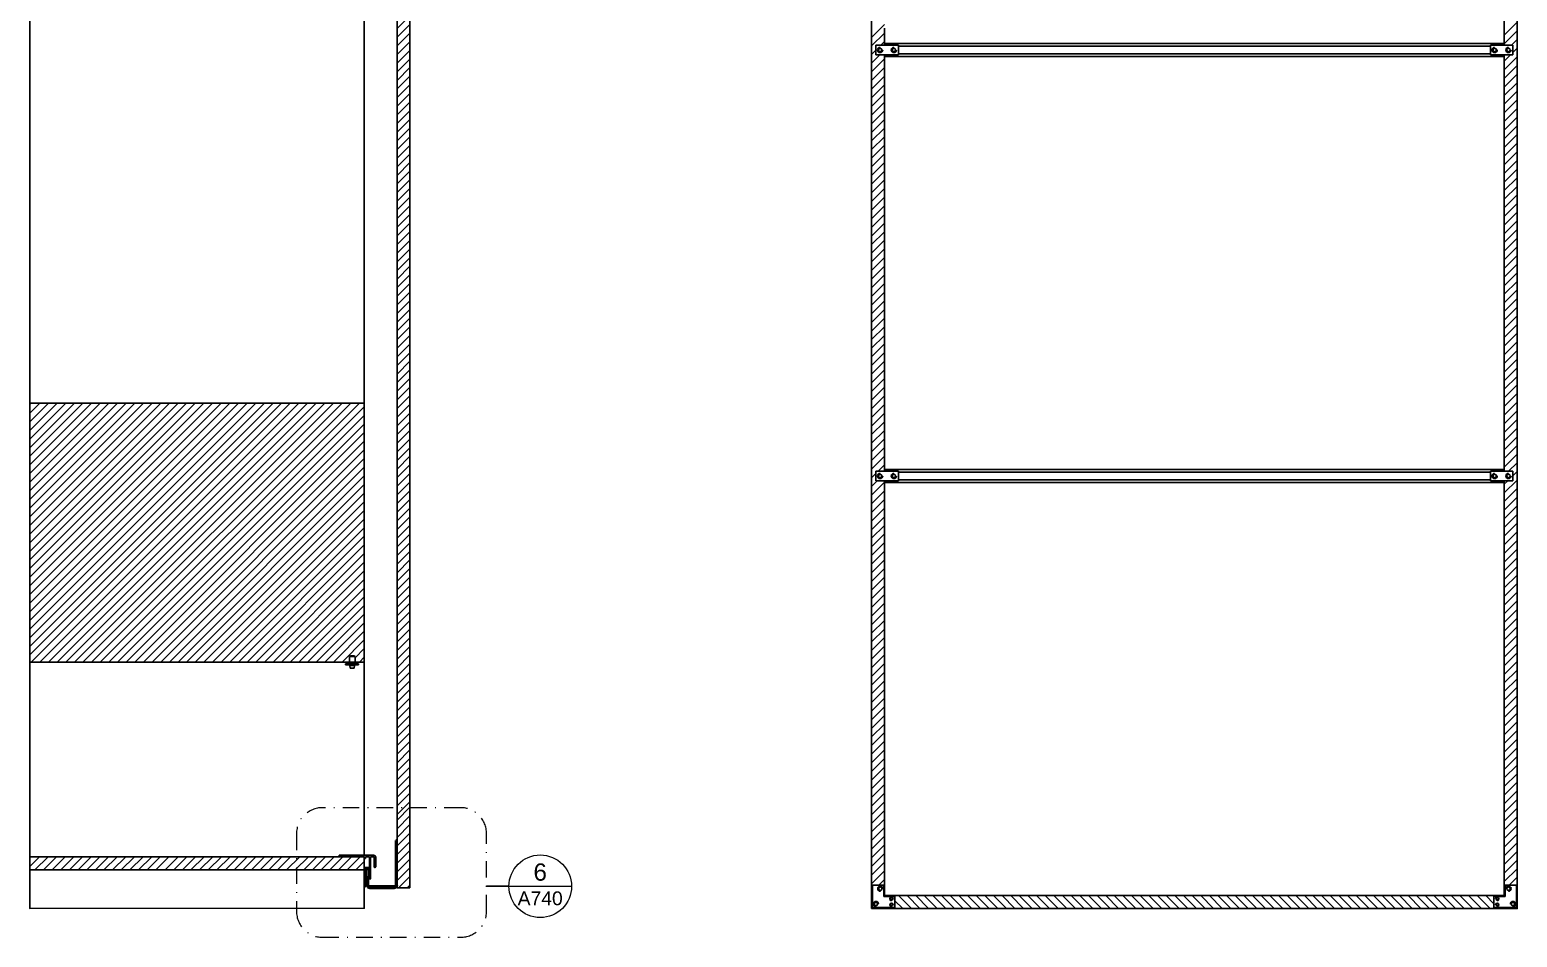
# Model space of a CAD drawing. Header units: centimetres. Extents: x -42 to 1204, y -514 to 706.
# Drawn here: x 260.9 to 433.1, y -513.9 to -408.8 of the extents above; entities that cross this region are included whole.
import ezdxf
from ezdxf.enums import TextEntityAlignment as Align

# ---------------------------------------------------------------- set-up
doc = ezdxf.new("R2010")
doc.units = ezdxf.units.CM
doc.header["$MEASUREMENT"] = 0
doc.linetypes.add('TRATTOPUNTO', pattern=[25.4, 12.7, -6.35, 0, -6.35])
doc.layers.add('A-ANNO-SYMB', color=3, linetype='Continuous', lineweight=18)
for name, color, linetype in [('filatura', 8, 'Continuous'), ('Livello 1', 175, 'Continuous'), ('particolari', 7, 'Continuous')]:
    doc.layers.add(name, color=color, linetype=linetype)
doc.styles.add('ARIAL', font='Arial.ttf')
doc.styles.get("Standard").update_dxf_attribs({"font": 'Arial.ttf'})
pattern_1 = [(45, (-599.7079, -650.746), (-0.5, 0.5), [])]

# ---------------------------------------------------------------- blocks, each defined once
blk = doc.blocks.new('DETAGLI')
at = {"layer": 'A-ANNO-SYMB', "linetype": 'Continuous'}
blk.add_line((486.66, 356.17), (504.76, 356.17), dxfattribs=at)
blk.add_circle((495.71, 356.17), 9.05, dxfattribs=at)
for tag, p in [('TAVOLA', (495.71, 362.76)), ('SEZIONE', (495.71, 354.67))]:
    blk.add_attdef(tag, text='', height=5, dxfattribs=at).set_placement(p, align=Align.TOP_CENTER)

msp = doc.modelspace()

# ---------------------------------------------------------------- hatches: boundary and pattern name
h = msp.add_hatch()
h.set_pattern_fill('JIS_WOOD', color=175)
h.set_pattern_definition(pattern_1)
edge = h.paths.add_edge_path()
edge.add_line((304.85, -316.39), (304.85, -314.15))
edge.add_line((304.85, -314.15), (303.38, -315.63))
edge.add_line((303.38, -315.63), (303.38, -316.39))
edge.add_line((303.38, -316.39), (303.38, -498.09))
edge.add_spline(control_points=[(303.38, -498.09), (303.38, -498.82), (303.38, -499.56), (303.38, -500.3)], knot_values=[4.012319, 4.012319, 4.012319, 4.012319, 4.023751, 4.023751, 4.023751, 4.023751], weights=[1, 1, 1, 1], degree=3, periodic=0)
edge.add_line((303.38, -500.3), (304.85, -498.82))
edge.add_spline(control_points=[(304.85, -498.82), (304.85, -498.58), (304.85, -498.33), (304.85, -498.09)], knot_values=[0.949387, 0.949387, 0.949387, 0.949387, 0.953089, 0.953089, 0.953089, 0.953089], weights=[1, 1, 1, 1], degree=3, periodic=0)
edge.add_line((304.85, -498.09), (304.85, -316.39))
h = msp.add_hatch()
h.set_pattern_fill('JIS_WOOD', color=175)
h.set_pattern_definition(pattern_1)
h.paths.add_polyline_path([(299.59, -452.02), (260.85, -452.02), (260.85, -482.02), (297.86, -482.02), (297.86, -481.35), (298.01, -481.27), (298.39, -481.27), (298.53, -481.35), (298.53, -482.02), (299.59, -482.02)])

# ---------------------------------------------------------------- linework, layer by layer
for p, q in [((358.32, -311.76), (358.32, -510.54)), ((299.59, -504.37), (299.59, -316.39)), ((303.38, -508.15), (303.38, -316.39)), ((304.85, -316.39), (304.85, -508.15)), ((431.57, -362.38), (431.57, -410.6)), ((359.82, -410.6), (359.82, -408.61)), ((358.82, -410.6), (361.42, -410.6)), ((358.82, -411.7), (358.82, -410.6)), ((359.82, -410.4), (431.57, -410.4)), ((361.42, -411.7), (361.42, -410.6)), ((361.42, -410.7), (429.97, -410.7)), ((429.97, -411.7), (429.97, -410.6)), ((429.97, -410.6), (432.57, -410.6)), ((432.57, -411.7), (432.57, -410.6)), ((358.82, -411.7), (361.42, -411.7)), ((359.82, -457.03), (359.82, -411.7)), ((431.57, -411.9), (359.82, -411.9)), ((429.97, -411.6), (361.42, -411.6)), ((429.97, -411.7), (432.57, -411.7)), ((431.57, -411.7), (431.57, -459.92)), ((260.85, -452.02), (299.59, -452.02)), ((359.82, -459.92), (359.82, -457.03)), ((359.82, -459.72), (431.57, -459.72)), ((358.82, -459.92), (361.42, -459.92)), ((358.82, -461.02), (358.82, -459.92)), ((358.82, -461.02), (361.42, -461.02)), ((359.82, -509.14), (359.82, -461.02)), ((431.57, -461.22), (359.82, -461.22)), ((361.42, -461.02), (361.42, -459.92)), ((361.42, -460.02), (429.97, -460.02)), ((429.97, -460.92), (361.42, -460.92)), ((429.97, -461.02), (429.97, -459.92)), ((429.97, -459.92), (432.57, -459.92)), ((429.97, -461.02), (432.57, -461.02)), ((431.57, -461.02), (431.57, -509.14)), ((432.57, -461.02), (432.57, -459.92)), ((260.85, -482.02), (299.59, -482.02)), ((297.4, -482.02), (298.9, -482.02)), ((289.84, -504.56), (260.85, -504.56)), ((299.59, -506.05), (299.59, -504.53)), ((289.85, -506.08), (260.85, -506.08)), ((299.59, -508.1), (299.59, -506.08)), ((299.59, -506.08), (299.59, -510.51)), ((358.42, -507.84), (359.72, -507.84)), ((358.42, -510.44), (358.42, -507.84)), ((359.72, -507.84), (359.72, -509.14)), ((432.97, -507.84), (431.67, -507.84)), ((431.67, -507.84), (431.67, -509.14)), ((432.97, -510.44), (432.97, -507.84)), ((304.85, -508.15), (303.38, -508.15)), ((359.72, -509.14), (361.02, -509.14)), ((359.82, -509.04), (431.57, -509.04)), ((361.02, -509.14), (361.02, -510.44)), ((431.67, -509.14), (430.37, -509.14)), ((430.37, -509.14), (430.37, -510.44)), ((358.32, -510.54), (359.82, -510.54)), ((361.02, -510.44), (358.42, -510.44)), ((359.82, -510.54), (359.82, -510.44)), ((359.82, -510.54), (431.57, -510.54)), ((430.37, -510.44), (432.97, -510.44))]:
    msp.add_line(p, q)
at = {"color": 175, "linetype": 'Continuous'}
for p, q in [((431.57, -409.43), (433.07, -407.93)), ((358.32, -409.68), (359.82, -408.18)), ((358.32, -410.68), (359.82, -409.18)), ((431.57, -410.43), (433.07, -408.93)), ((358.32, -411.68), (358.82, -411.18)), ((359.39, -410.6), (359.82, -410.18)), ((432.39, -410.6), (433.07, -409.93)), ((432.57, -411.43), (433.07, -410.93)), ((358.32, -412.68), (359.29, -411.7)), ((358.32, -413.68), (359.82, -412.18)), ((358.32, -414.68), (359.82, -413.18)), ((431.57, -412.43), (432.29, -411.7)), ((431.57, -413.43), (433.07, -411.93)), ((431.57, -414.43), (433.07, -412.93)), ((358.32, -415.68), (359.82, -414.18)), ((431.57, -415.43), (433.07, -413.93)), ((431.57, -416.43), (433.07, -414.93)), ((358.32, -416.68), (359.82, -415.18)), ((358.32, -417.68), (359.82, -416.18)), ((431.57, -417.43), (433.07, -415.93)), ((358.32, -418.68), (359.82, -417.18)), ((358.32, -419.68), (359.82, -418.18)), ((431.57, -418.43), (433.07, -416.93)), ((431.57, -419.43), (433.07, -417.93)), ((358.32, -420.68), (359.82, -419.18)), ((358.32, -421.68), (359.82, -420.18)), ((431.57, -420.43), (433.07, -418.93)), ((431.57, -421.43), (433.07, -419.93)), ((358.32, -422.68), (359.82, -421.18)), ((431.57, -422.43), (433.07, -420.93)), ((358.32, -423.68), (359.82, -422.18)), ((358.32, -424.68), (359.82, -423.18)), ((431.57, -423.43), (433.07, -421.93)), ((431.57, -424.43), (433.07, -422.93)), ((358.32, -425.68), (359.82, -424.18)), ((358.32, -426.68), (359.82, -425.18)), ((431.57, -425.43), (433.07, -423.93)), ((431.57, -426.43), (433.07, -424.93)), ((358.32, -427.68), (359.82, -426.18)), ((431.57, -427.43), (433.07, -425.93)), ((431.57, -428.43), (433.07, -426.93)), ((358.32, -428.68), (359.82, -427.18)), ((358.32, -429.68), (359.82, -428.18)), ((431.57, -429.43), (433.07, -427.93)), ((358.32, -430.68), (359.82, -429.18)), ((358.32, -431.68), (359.82, -430.18)), ((431.57, -430.43), (433.07, -428.93)), ((431.57, -431.43), (433.07, -429.93)), ((358.32, -432.68), (359.82, -431.18)), ((358.32, -433.68), (359.82, -432.18)), ((431.57, -432.43), (433.07, -430.93)), ((431.57, -433.43), (433.07, -431.93)), ((358.32, -434.68), (359.82, -433.18)), ((431.57, -434.43), (433.07, -432.93)), ((431.57, -435.43), (433.07, -433.93)), ((358.32, -435.68), (359.82, -434.18)), ((358.32, -436.68), (359.82, -435.18)), ((431.57, -436.43), (433.07, -434.93)), ((358.32, -437.68), (359.82, -436.18)), ((358.32, -438.68), (359.82, -437.18)), ((431.57, -437.43), (433.07, -435.93)), ((431.57, -438.43), (433.07, -436.93)), ((358.32, -439.68), (359.82, -438.18)), ((431.57, -439.43), (433.07, -437.93)), ((431.57, -440.43), (433.07, -438.93)), ((358.32, -440.68), (359.82, -439.18)), ((358.32, -441.68), (359.82, -440.18)), ((431.57, -441.43), (433.07, -439.93)), ((358.32, -442.68), (359.82, -441.18)), ((358.32, -443.68), (359.82, -442.18)), ((431.57, -442.43), (433.07, -440.93)), ((431.57, -443.43), (433.07, -441.93)), ((358.32, -444.68), (359.82, -443.18)), ((358.32, -445.68), (359.82, -444.18)), ((431.57, -444.43), (433.07, -442.93)), ((431.57, -445.43), (433.07, -443.93)), ((358.32, -446.68), (359.82, -445.18)), ((431.57, -446.43), (433.07, -444.93)), ((431.57, -447.43), (433.07, -445.93)), ((358.32, -447.68), (359.82, -446.18)), ((358.32, -448.68), (359.82, -447.18)), ((431.57, -448.43), (433.07, -446.93)), ((358.32, -449.68), (359.82, -448.18)), ((358.32, -450.68), (359.82, -449.18)), ((431.57, -449.43), (433.07, -447.93)), ((431.57, -450.43), (433.07, -448.93)), ((358.32, -451.68), (359.82, -450.18)), ((358.32, -452.68), (359.82, -451.18)), ((431.57, -451.43), (433.07, -449.93)), ((431.57, -452.43), (433.07, -450.93)), ((358.32, -453.68), (359.82, -452.18)), ((431.57, -453.43), (433.07, -451.93)), ((358.32, -454.68), (359.82, -453.18)), ((358.32, -455.68), (359.82, -454.18)), ((431.57, -454.43), (433.07, -452.93)), ((431.57, -455.43), (433.07, -453.93)), ((358.32, -456.68), (359.82, -455.18)), ((358.32, -457.68), (359.82, -456.18)), ((431.57, -456.43), (433.07, -454.93)), ((431.57, -457.43), (433.07, -455.93)), ((358.32, -458.68), (359.82, -457.18)), ((431.57, -458.43), (433.07, -456.93)), ((431.57, -459.43), (433.07, -457.93)), ((358.32, -459.68), (359.82, -458.18)), ((359.07, -459.92), (359.82, -459.18)), ((432.07, -459.92), (433.07, -458.93)), ((358.32, -460.68), (358.82, -460.18)), ((358.32, -461.68), (358.97, -461.02)), ((358.32, -462.68), (359.82, -461.18)), ((431.57, -462.43), (433.07, -460.93)), ((431.57, -461.43), (431.97, -461.02)), ((432.57, -460.43), (433.07, -459.93)), ((358.32, -463.68), (359.82, -462.18)), ((358.32, -464.68), (359.82, -463.18)), ((431.57, -463.43), (433.07, -461.93)), ((431.57, -464.43), (433.07, -462.93)), ((358.32, -465.68), (359.82, -464.18)), ((431.57, -465.43), (433.07, -463.93)), ((431.57, -466.43), (433.07, -464.93)), ((358.32, -466.68), (359.82, -465.18)), ((358.32, -467.68), (359.82, -466.18)), ((431.57, -467.43), (433.07, -465.93)), ((358.32, -468.68), (359.82, -467.18)), ((358.32, -469.68), (359.82, -468.18)), ((431.57, -468.43), (433.07, -466.93)), ((431.57, -469.43), (433.07, -467.93)), ((358.32, -470.68), (359.82, -469.18)), ((431.57, -470.43), (433.07, -468.93)), ((431.57, -471.43), (433.07, -469.93)), ((358.32, -471.68), (359.82, -470.18)), ((358.32, -472.68), (359.82, -471.18)), ((431.57, -472.43), (433.07, -470.93)), ((358.32, -473.68), (359.82, -472.18)), ((358.32, -474.68), (359.82, -473.18)), ((431.57, -473.43), (433.07, -471.93)), ((431.57, -474.43), (433.07, -472.93)), ((358.32, -475.68), (359.82, -474.18)), ((358.32, -476.68), (359.82, -475.18)), ((431.57, -475.43), (433.07, -473.93)), ((431.57, -476.43), (433.07, -474.93)), ((358.32, -477.68), (359.82, -476.18)), ((431.57, -477.43), (433.07, -475.93)), ((431.57, -478.43), (433.07, -476.93)), ((358.32, -478.68), (359.82, -477.18)), ((358.32, -479.68), (359.82, -478.18)), ((431.57, -479.43), (433.07, -477.93)), ((358.32, -480.68), (359.82, -479.18)), ((358.32, -481.68), (359.82, -480.18)), ((431.57, -480.43), (433.07, -478.93)), ((431.57, -481.43), (433.07, -479.93)), ((358.32, -482.68), (359.82, -481.18)), ((358.32, -483.68), (359.82, -482.18)), ((431.57, -482.43), (433.07, -480.93)), ((431.57, -483.43), (433.07, -481.93)), ((358.32, -484.68), (359.82, -483.18)), ((431.57, -484.43), (433.07, -482.93)), ((358.32, -485.68), (359.82, -484.18)), ((358.32, -486.68), (359.82, -485.18)), ((431.57, -485.43), (433.07, -483.93)), ((431.57, -486.43), (433.07, -484.93)), ((358.32, -487.68), (359.82, -486.18)), ((358.32, -488.68), (359.82, -487.18)), ((431.57, -487.43), (433.07, -485.93)), ((431.57, -488.43), (433.07, -486.93)), ((358.32, -489.68), (359.82, -488.18)), ((431.57, -489.43), (433.07, -487.93)), ((431.57, -490.43), (433.07, -488.93)), ((358.32, -490.68), (359.82, -489.18)), ((358.32, -491.68), (359.82, -490.18)), ((431.57, -491.43), (433.07, -489.93)), ((358.32, -492.68), (359.82, -491.18)), ((358.32, -493.68), (359.82, -492.18)), ((431.57, -492.43), (433.07, -490.93)), ((431.57, -493.43), (433.07, -491.93)), ((358.32, -494.68), (359.82, -493.18)), ((358.32, -495.68), (359.82, -494.18)), ((431.57, -494.43), (433.07, -492.93)), ((431.57, -495.43), (433.07, -493.93)), ((358.32, -496.68), (359.82, -495.18)), ((431.57, -496.43), (433.07, -494.93)), ((431.57, -497.43), (433.07, -495.93)), ((358.32, -497.68), (359.82, -496.18)), ((358.32, -498.68), (359.82, -497.18)), ((431.57, -498.43), (433.07, -496.93)), ((303.38, -500.3), (304.85, -498.82)), ((358.32, -499.68), (359.82, -498.18)), ((358.32, -500.68), (359.82, -499.18)), ((431.57, -499.43), (433.07, -497.93)), ((431.57, -500.43), (433.07, -498.93)), ((303.38, -501.3), (304.85, -499.82)), ((303.38, -502.3), (304.85, -500.82)), ((358.32, -501.68), (359.82, -500.18)), ((431.57, -501.43), (433.07, -499.93)), ((431.57, -502.43), (433.07, -500.93)), ((303.38, -503.3), (304.85, -501.82)), ((303.38, -504.3), (304.85, -502.82)), ((358.32, -502.68), (359.82, -501.18)), ((358.32, -503.68), (359.82, -502.18)), ((431.57, -503.43), (433.07, -501.93)), ((260.85, -505.67), (261.97, -504.56)), ((261.45, -506.08), (262.97, -504.56)), ((262.45, -506.08), (263.97, -504.56)), ((263.45, -506.08), (264.97, -504.56)), ((264.45, -506.08), (265.97, -504.56)), ((265.45, -506.08), (266.97, -504.56)), ((266.45, -506.08), (267.97, -504.56)), ((267.45, -506.08), (268.97, -504.56)), ((268.45, -506.08), (269.97, -504.56)), ((269.45, -506.08), (270.97, -504.56)), ((270.45, -506.08), (271.97, -504.56)), ((271.45, -506.08), (272.97, -504.56)), ((272.45, -506.08), (273.97, -504.56)), ((273.45, -506.08), (274.97, -504.56)), ((274.45, -506.08), (275.97, -504.56)), ((275.45, -506.08), (276.97, -504.56)), ((276.52, -506.08), (278.04, -504.56)), ((277.52, -506.08), (279.04, -504.56)), ((278.52, -506.08), (280.04, -504.56)), ((279.52, -506.08), (281.04, -504.56)), ((280.52, -506.08), (282.04, -504.56)), ((281.52, -506.08), (283.04, -504.56)), ((282.52, -506.08), (284.04, -504.56)), ((283.52, -506.08), (285.04, -504.56)), ((284.52, -506.08), (286.04, -504.56)), ((285.52, -506.08), (287.04, -504.56)), ((286.52, -506.08), (288.04, -504.56)), ((287.52, -506.08), (289.04, -504.56)), ((288.52, -506.08), (290.04, -504.56)), ((289.52, -506.08), (291.04, -504.56)), ((290.59, -506.08), (292.11, -504.56)), ((291.59, -506.08), (293.11, -504.56)), ((292.59, -506.08), (294.11, -504.56)), ((293.59, -506.08), (295.11, -504.56)), ((294.59, -506.08), (296.11, -504.56)), ((295.59, -506.08), (297.11, -504.56)), ((296.59, -506.08), (298.11, -504.56)), ((297.59, -506.08), (299.11, -504.56)), ((303.38, -505.3), (304.85, -503.82)), ((358.32, -504.68), (359.82, -503.18)), ((358.32, -505.68), (359.82, -504.18)), ((431.57, -504.43), (433.07, -502.93)), ((431.57, -505.43), (433.07, -503.93)), ((298.59, -506.08), (299.59, -505.09)), ((303.38, -506.3), (304.85, -504.82)), ((303.38, -507.3), (304.85, -505.82)), ((358.32, -506.68), (359.82, -505.18)), ((358.32, -507.68), (359.82, -506.18)), ((431.57, -506.43), (433.07, -504.93)), ((431.57, -507.43), (433.07, -505.93)), ((303.53, -508.15), (304.85, -506.82)), ((304.53, -508.15), (304.85, -507.82)), ((359.15, -507.84), (359.82, -507.18)), ((432.15, -507.84), (433.07, -506.93)), ((432.97, -508.03), (433.07, -507.93)), ((358.32, -508.68), (358.42, -508.58)), ((358.32, -509.68), (358.42, -509.58)), ((359.72, -508.28), (359.82, -508.18)), ((360.52, -509.14), (360.42, -509.04)), ((361.92, -510.54), (361.02, -509.64)), ((362.92, -510.54), (361.42, -509.04)), ((363.92, -510.54), (362.42, -509.04)), ((364.92, -510.54), (363.42, -509.04)), ((365.92, -510.54), (364.42, -509.04)), ((366.92, -510.54), (365.42, -509.04)), ((367.92, -510.54), (366.42, -509.04)), ((368.92, -510.54), (367.42, -509.04)), ((369.92, -510.54), (368.42, -509.04)), ((370.92, -510.54), (369.42, -509.04)), ((371.92, -510.54), (370.42, -509.04)), ((372.92, -510.54), (371.42, -509.04)), ((373.92, -510.54), (372.42, -509.04)), ((374.92, -510.54), (373.42, -509.04)), ((375.92, -510.54), (374.42, -509.04)), ((376.92, -510.54), (375.42, -509.04)), ((377.92, -510.54), (376.42, -509.04)), ((378.92, -510.54), (377.42, -509.04)), ((379.92, -510.54), (378.42, -509.04)), ((380.92, -510.54), (379.42, -509.04)), ((381.92, -510.54), (380.42, -509.04)), ((382.92, -510.54), (381.42, -509.04)), ((383.92, -510.54), (382.42, -509.04)), ((384.92, -510.54), (383.42, -509.04)), ((385.92, -510.54), (384.42, -509.04)), ((386.92, -510.54), (385.42, -509.04)), ((387.92, -510.54), (386.42, -509.04)), ((388.92, -510.54), (387.42, -509.04)), ((389.92, -510.54), (388.42, -509.04)), ((390.92, -510.54), (389.42, -509.04)), ((391.92, -510.54), (390.42, -509.04)), ((392.92, -510.54), (391.42, -509.04)), ((393.92, -510.54), (392.42, -509.04)), ((394.92, -510.54), (393.42, -509.04)), ((395.92, -510.54), (394.42, -509.04)), ((396.92, -510.54), (395.42, -509.04)), ((397.92, -510.54), (396.42, -509.04)), ((398.92, -510.54), (397.42, -509.04)), ((399.92, -510.54), (398.42, -509.04)), ((400.92, -510.54), (399.42, -509.04)), ((401.92, -510.54), (400.42, -509.04)), ((402.92, -510.54), (401.42, -509.04)), ((403.92, -510.54), (402.42, -509.04)), ((404.92, -510.54), (403.42, -509.04)), ((405.92, -510.54), (404.42, -509.04)), ((406.92, -510.54), (405.42, -509.04)), ((407.92, -510.54), (406.42, -509.04)), ((408.92, -510.54), (407.42, -509.04)), ((409.92, -510.54), (408.42, -509.04)), ((410.92, -510.54), (409.42, -509.04)), ((411.92, -510.54), (410.42, -509.04)), ((412.92, -510.54), (411.42, -509.04)), ((413.92, -510.54), (412.42, -509.04)), ((414.92, -510.54), (413.42, -509.04)), ((415.92, -510.54), (414.42, -509.04)), ((416.92, -510.54), (415.42, -509.04)), ((417.92, -510.54), (416.42, -509.04)), ((418.92, -510.54), (417.42, -509.04)), ((419.92, -510.54), (418.42, -509.04)), ((420.92, -510.54), (419.42, -509.04)), ((421.92, -510.54), (420.42, -509.04)), ((422.92, -510.54), (421.42, -509.04)), ((423.92, -510.54), (422.42, -509.04)), ((424.92, -510.54), (423.42, -509.04)), ((425.92, -510.54), (424.42, -509.04)), ((426.92, -510.54), (425.42, -509.04)), ((427.92, -510.54), (426.42, -509.04)), ((428.92, -510.54), (427.42, -509.04)), ((429.92, -510.54), (428.42, -509.04)), ((430.37, -509.99), (429.42, -509.04)), ((430.52, -509.14), (430.42, -509.04)), ((431.57, -508.43), (431.67, -508.33)), ((432.97, -509.03), (433.07, -508.93)), ((358.45, -510.54), (358.55, -510.44)), ((359.45, -510.54), (359.55, -510.44)), ((359.92, -510.54), (359.82, -510.44)), ((360.92, -510.54), (360.82, -510.44)), ((430.92, -510.54), (430.82, -510.44)), ((432.45, -510.54), (432.55, -510.44)), ((432.97, -510.03), (433.07, -509.93))]:
    msp.add_line(p, q, dxfattribs=at)
at = {"color": 3}
for p, q in [((296.67, -504.37), (296.67, -504.56)), ((299.74, -504.56), (300.18, -504.56)), ((316.33, -507.96), (313.74, -507.96))]:
    msp.add_line(p, q, dxfattribs=at)
for points in [[(299.71, -309.33), (296.68, -309.33), (260.85, -309.33), (260.85, -510.53), (299.59, -510.51), (299.59, -508.07), (299.59, -506.05)], [(431.57, -510.44), (431.57, -510.54), (433.07, -510.54), (433.07, -311.76), (358.32, -311.76)], [(289.84, -504.56), (297.61, -504.56), (299.01, -504.56), (299.59, -504.56), (299.59, -506.08), (298.46, -506.08), (289.85, -506.08)]]:
    msp.add_lwpolyline(points)
at = {"layer": 'A-ANNO-SYMB', "linetype": 'TRATTOPUNTO', "ltscale": 0.15}
msp.add_lwpolyline([(313.74, -510.87), (313.74, -501.87, 0.414214), (310.74, -498.87), (294.74, -498.87, 0.414214), (291.74, -501.87), (291.74, -510.87, 0.414214), (294.74, -513.87), (310.74, -513.87, 0.414214)], format="xyb", close=True, dxfattribs=at)
at = {"layer": 'filatura'}
for centre, radius, start, end in [((359.3, -411.14), 0.3, 90, 0), ((360.9, -411.14), 0.3, 90, 0), ((430.45, -411.14), 0.3, 90, 0), ((432.05, -411.14), 0.3, 90, 0), ((359.3, -460.46), 0.3, 90, 0), ((360.9, -460.46), 0.3, 90, 0), ((430.45, -460.46), 0.3, 90, 0), ((432.05, -460.46), 0.3, 90, 0), ((359.33, -508.24), 0.3, 0, 270), ((432.05, -508.24), 0.3, 270, 180), ((358.82, -510.02), 0.3, 0, 270), ((360.63, -509.43), 0.204, 0, 270), ((430.75, -509.43), 0.204, 270, 180), ((432.57, -510.02), 0.3, 270, 180), ((360.63, -510.11), 0.204, 0, 270), ((430.75, -510.11), 0.204, 270, 180)]:
    msp.add_arc(centre, radius, start, end, dxfattribs=at)
at = {"layer": 'Livello 1', "color": 3, "lineweight": 25}
for points in [[(299.74, -504.76), (299.74, -504.56)], [(300.18, -504.56), (300.18, -505.79)], [(299.59, -504.76), (299.74, -504.76)], [(300.18, -505.79), (299.59, -505.79)], [(299.74, -505.92), (300.18, -505.92)]]:
    msp.add_lwpolyline(points, dxfattribs=at)
at = {"layer": 'Livello 1', "color": 3, "lineweight": 40}
for points in [[(303.38, -502.68), (303.38, -502.68), (303.25, -502.68), (303.25, -502.68)], [(303.25, -502.68), (303.25, -502.68), (303.25, -507.81), (303.25, -507.81)], [(299.9, -506.96), (299.9, -506.96), (299.9, -507.81), (299.9, -507.81)], [(299.9, -507.81), (299.9, -508), (300.05, -508.15), (300.23, -508.15)], [(300.03, -507.81), (300.03, -507.81), (300.03, -506.95), (300.03, -506.95)], [(300.23, -508.01), (300.12, -508.01), (300.03, -507.92), (300.03, -507.81)], [(302.56, -508.01), (301.46, -508.01), (300.23, -508.01), (300.23, -508.01)], [(303.05, -508.01), (303.05, -508.01), (302.86, -508.01), (302.56, -508.01)], [(303.05, -508.15), (303.23, -508.15), (303.38, -508), (303.38, -507.81)], [(303.25, -507.81), (303.25, -507.92), (303.16, -508.01), (303.05, -508.01)], [(300.23, -508.15), (302.85, -508.15), (303.05, -508.15), (303.05, -508.15)]]:
    msp.add_open_spline(points, degree=3, dxfattribs=at)
at = {"layer": 'Livello 1', "color": 3, "lineweight": 25}
for points in [[(300.65, -504.37), (300.65, -504.37), (296.67, -504.37), (296.67, -504.37)], [(300.31, -504.56), (300.31, -504.56), (300.65, -504.56), (300.65, -504.56)], [(300.92, -504.63), (300.92, -504.49), (300.8, -504.37), (300.65, -504.37)], [(300.65, -504.56), (300.7, -504.56), (300.74, -504.6), (300.74, -504.63)], [(299.74, -507.86), (299.74, -507.86), (299.74, -505.92), (299.74, -505.92)], [(300.74, -504.63), (300.74, -504.63), (300.74, -505.75), (300.74, -505.75)], [(300.92, -505.71), (300.92, -505.71), (300.92, -504.63), (300.92, -504.63)], [(299.69, -508.02), (299.73, -507.98), (299.74, -507.9), (299.74, -507.86)]]:
    msp.add_open_spline(points, degree=3, dxfattribs=at)
for points, knots in [([(300.18, -505.92), (300.18, -505.92), (300.18, -507.06), (300.18, -507.06), (300.18, -507.1), (300.21, -507.13), (300.24, -507.13), (300.28, -507.13), (300.31, -507.1), (300.31, -507.06), (300.31, -507.06), (300.31, -504.56), (300.31, -504.56)], [0, 0, 0, 0, 1, 1, 1, 2, 2, 2, 3, 3, 3, 4, 4, 4, 4]), ([(300.74, -505.75), (300.74, -505.8), (300.78, -505.79), (300.83, -505.79), (300.88, -505.79), (300.92, -505.75), (300.92, -505.71)], [3, 3, 3, 3, 4, 4, 4, 5, 5, 5, 5])]:
    msp.add_open_spline(points, degree=3, knots=knots, dxfattribs=at)
at = {"layer": 'Livello 1', "color": 3, "lineweight": 40}
msp.add_open_spline([(300.13, -506.12), (300.13, -506.03), (300.05, -505.93), (299.96, -505.93), (299.88, -505.93), (299.8, -506.03), (299.8, -506.12), (299.8, -506.12), (299.8, -506.94), (299.8, -506.94), (299.8, -506.94), (300.13, -506.94), (300.13, -506.94), (300.13, -506.94), (300.13, -506.12), (300.13, -506.12)], degree=3, knots=[0, 0, 0, 0, 1, 1, 1, 2, 2, 2, 3, 3, 3, 4, 4, 4, 5, 5, 5, 5], dxfattribs=at)
at = {"layer": 'Livello 1', "color": 6, "lineweight": 25}
for points in [[(299.64, -508.07), (299.66, -508.05), (299.69, -508.02), (299.69, -508.02)], [(299.59, -508.1), (299.59, -508.1), (299.6, -508.1), (299.64, -508.07)]]:
    msp.add_open_spline(points, degree=3, dxfattribs=at)
at = {"layer": 'particolari'}
for p, q in [((297.5, -482.22), (297.5, -482.02)), ((297.86, -481.35), (298.01, -481.27)), ((297.86, -482.02), (297.86, -481.35)), ((297.86, -481.35), (298.53, -481.35)), ((298.01, -481.27), (298.39, -481.27)), ((298.53, -481.35), (298.39, -481.27)), ((298.53, -482.02), (298.53, -481.35)), ((298.8, -482.22), (298.8, -482.02)), ((297.4, -482.32), (297.4, -482.22)), ((297.4, -482.22), (298.9, -482.22)), ((298.9, -482.32), (297.4, -482.32)), ((297.86, -482.32), (297.86, -482.4)), ((297.86, -482.4), (298.5, -482.4)), ((297.9, -482.4), (297.94, -482.71)), ((297.94, -482.71), (298.42, -482.71)), ((298.46, -482.4), (298.42, -482.71)), ((298.5, -482.4), (298.5, -482.32)), ((298.9, -482.22), (298.9, -482.32))]:
    msp.add_line(p, q, dxfattribs=at)
for centre, radius in [((359.3, -411.14), 0.2), ((359.3, -411.14), 0.2), ((360.9, -411.15), 0.2), ((360.9, -411.15), 0.2), ((430.45, -411.14), 0.2), ((430.45, -411.14), 0.2), ((432.05, -411.15), 0.2), ((432.05, -411.15), 0.2), ((359.3, -460.46), 0.2), ((359.3, -460.46), 0.2), ((360.9, -460.47), 0.2), ((360.9, -460.47), 0.2), ((430.45, -460.46), 0.2), ((430.45, -460.46), 0.2), ((432.05, -460.47), 0.2), ((432.05, -460.47), 0.2), ((359.33, -508.24), 0.2), ((359.33, -508.24), 0.2), ((360.63, -509.43), 0.136), ((360.63, -509.43), 0.136), ((430.75, -509.43), 0.136), ((430.75, -509.43), 0.136), ((432.05, -508.24), 0.2), ((432.05, -508.24), 0.2), ((358.82, -510.02), 0.2), ((358.82, -510.02), 0.2), ((360.63, -510.11), 0.136), ((360.63, -510.11), 0.136), ((430.75, -510.11), 0.136), ((430.75, -510.11), 0.136), ((432.57, -510.02), 0.2), ((432.57, -510.02), 0.2)]:
    msp.add_circle(centre, radius, dxfattribs=at)

# ---------------------------------------------------------------- block references
at = {"layer": 'A-ANNO-SYMB'}
ref = msp.add_blockref('DETAGLI', (121.67, -650.43), dxfattribs=dict(at, xscale=0.4, yscale=0.4, zscale=0.4))
ref.add_attrib('SEZIONE', 'A740', dxfattribs={"linetype": 'Continuous', "height": 1.6, "style": 'ARIAL'}).set_placement((319.95, -508.56), align=Align.TOP_CENTER)
ref.add_attrib('TAVOLA', '6', dxfattribs={"linetype": 'Continuous', "height": 2, "style": 'ARIAL'}).set_placement((319.95, -505.32), align=Align.TOP_CENTER)

doc.saveas('drawing.dxf')
